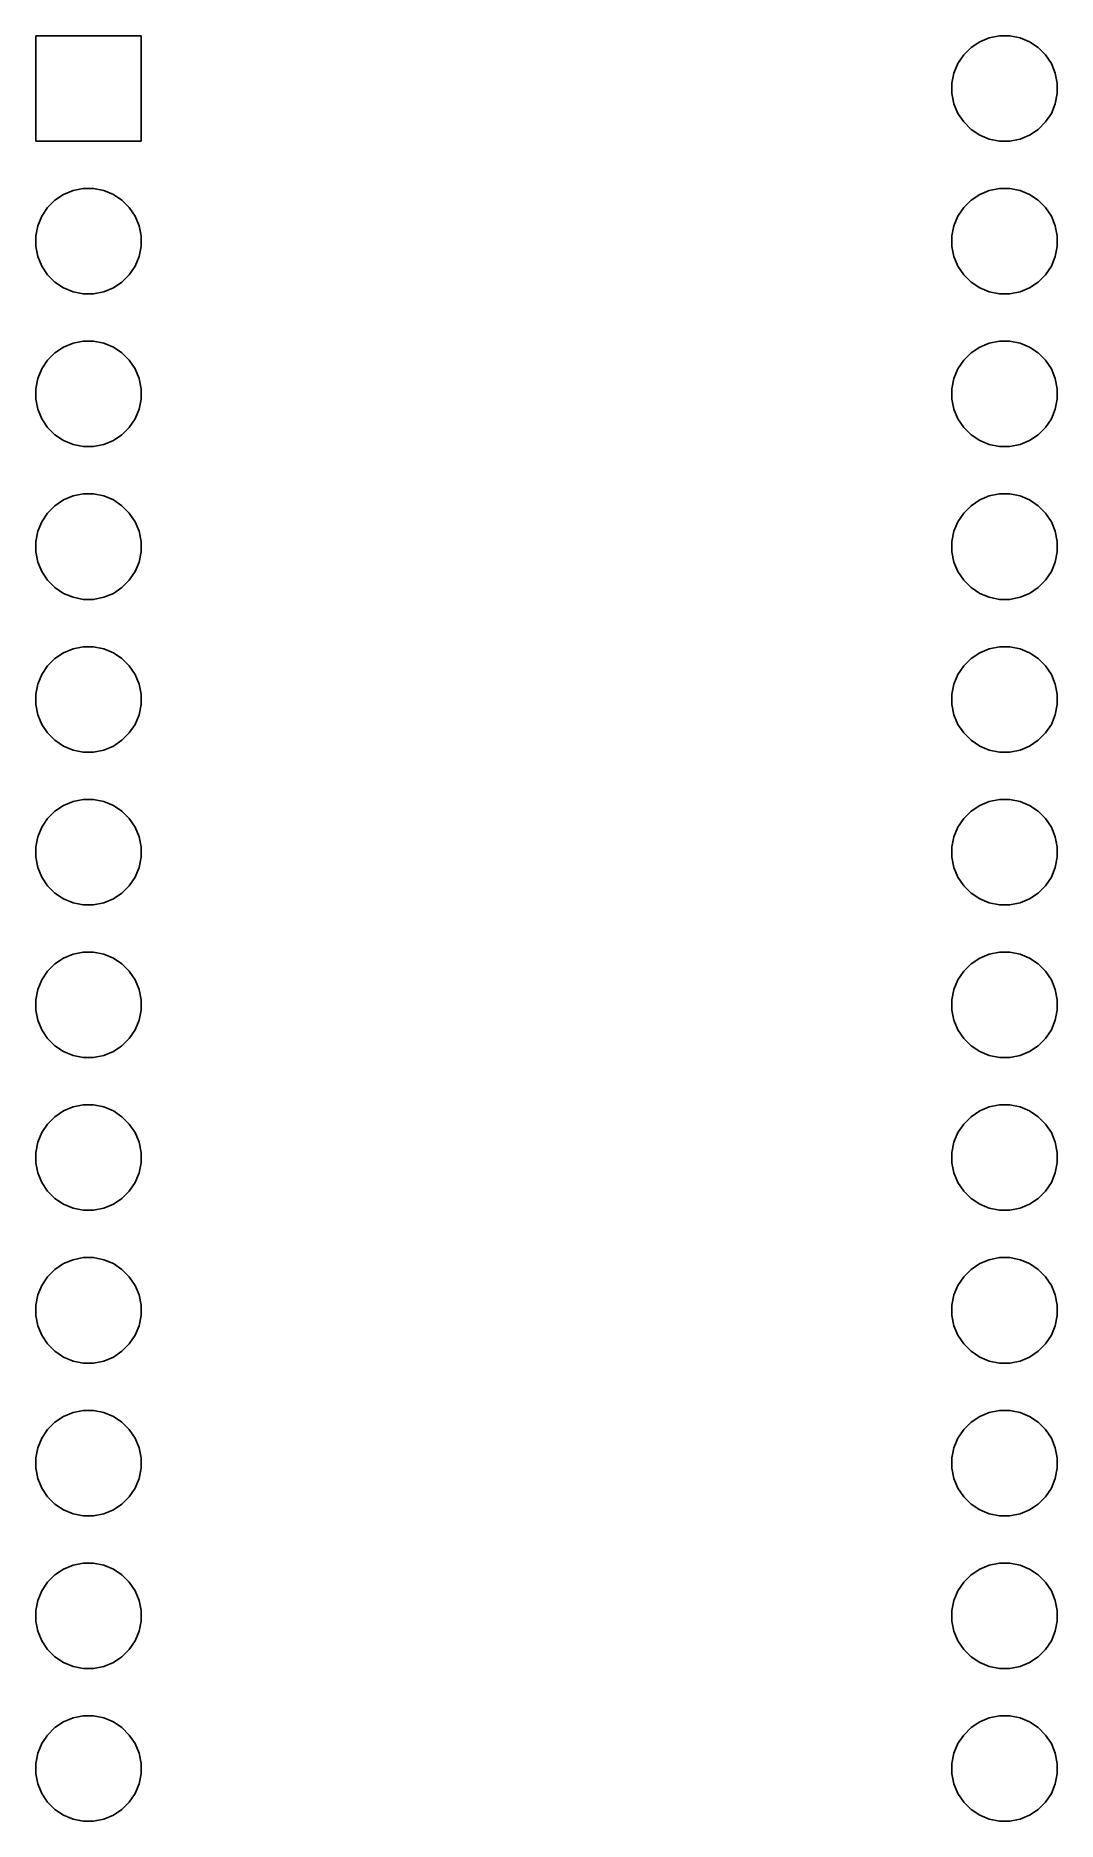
# Model space of a CAD drawing. Extents: x 52.7 to 108.5, y -100.4 to -55.6.
# Drawn here: x 91.5 to 108.5, y -85.25 to -55.55 of the extents above.
import ezdxf

# ---------------------------------------------------------------- set-up
doc = ezdxf.new("R2010")
doc.units = 0
doc.layers.add('BLACK', color=7, linetype='CONTINUOUS')

msp = doc.modelspace()

# ---------------------------------------------------------------- linework, layer by layer
at = {"layer": 'BLACK', "linetype": 'CONTINUOUS'}
for p, q in [((91.5037, -57.3063), (91.5037, -55.5537)), ((91.5037, -55.5537), (93.2563, -55.5537)), ((93.2563, -55.5537), (93.2563, -57.3063)), ((106.939, -55.8714), (107.061, -55.7493)), ((107.061, -55.7493), (107.205, -55.6534)), ((107.205, -55.6534), (107.364, -55.5874)), ((107.364, -55.5874), (107.534, -55.5537)), ((107.534, -55.5537), (107.706, -55.5537)), ((107.706, -55.5537), (107.876, -55.5874)), ((107.876, -55.5874), (108.035, -55.6534)), ((108.035, -55.6534), (108.179, -55.7493)), ((108.179, -55.7493), (108.301, -55.8714)), ((106.777, -56.1744), (106.843, -56.0149)), ((106.843, -56.0149), (106.939, -55.8714)), ((108.301, -55.8714), (108.397, -56.0149)), ((108.397, -56.0149), (108.463, -56.1744)), ((106.744, -56.3437), (106.777, -56.1744)), ((106.744, -56.5163), (106.744, -56.3437)), ((108.463, -56.1744), (108.496, -56.3437)), ((108.496, -56.3437), (108.496, -56.5163)), ((106.777, -56.6856), (106.744, -56.5163)), ((106.843, -56.8451), (106.777, -56.6856)), ((108.463, -56.6856), (108.397, -56.8451)), ((108.496, -56.5163), (108.463, -56.6856)), ((106.939, -56.9886), (106.843, -56.8451)), ((107.061, -57.1107), (106.939, -56.9886)), ((108.301, -56.9886), (108.179, -57.1107)), ((108.397, -56.8451), (108.301, -56.9886)), ((93.2563, -57.3063), (91.5037, -57.3063)), ((107.205, -57.2066), (107.061, -57.1107)), ((107.364, -57.2726), (107.205, -57.2066)), ((107.534, -57.3063), (107.364, -57.2726)), ((107.706, -57.3063), (107.534, -57.3063)), ((107.876, -57.2726), (107.706, -57.3063)), ((108.035, -57.2066), (107.876, -57.2726)), ((108.179, -57.1107), (108.035, -57.2066)), ((91.8214, -58.2893), (91.9649, -58.1934)), ((91.9649, -58.1934), (92.1244, -58.1274)), ((92.1244, -58.1274), (92.2937, -58.0937)), ((92.2937, -58.0937), (92.4663, -58.0937)), ((92.4663, -58.0937), (92.6356, -58.1274)), ((92.6356, -58.1274), (92.7951, -58.1934)), ((92.7951, -58.1934), (92.9386, -58.2893)), ((107.061, -58.2893), (107.205, -58.1934)), ((107.205, -58.1934), (107.364, -58.1274)), ((107.364, -58.1274), (107.534, -58.0937)), ((107.534, -58.0937), (107.706, -58.0937)), ((107.706, -58.0937), (107.876, -58.1274)), ((107.876, -58.1274), (108.035, -58.1934)), ((108.035, -58.1934), (108.179, -58.2893)), ((91.6034, -58.5549), (91.6993, -58.4114)), ((91.6993, -58.4114), (91.8214, -58.2893)), ((92.9386, -58.2893), (93.0607, -58.4114)), ((93.0607, -58.4114), (93.1566, -58.5549)), ((106.843, -58.5549), (106.939, -58.4114)), ((106.939, -58.4114), (107.061, -58.2893)), ((108.179, -58.2893), (108.301, -58.4114)), ((108.301, -58.4114), (108.397, -58.5549)), ((91.5037, -58.8837), (91.5374, -58.7144)), ((91.5374, -58.7144), (91.6034, -58.5549)), ((93.1566, -58.5549), (93.2226, -58.7144)), ((93.2226, -58.7144), (93.2563, -58.8837)), ((106.744, -58.8837), (106.777, -58.7144)), ((106.777, -58.7144), (106.843, -58.5549)), ((108.397, -58.5549), (108.463, -58.7144)), ((108.463, -58.7144), (108.496, -58.8837)), ((91.5037, -59.0563), (91.5037, -58.8837)), ((91.5374, -59.2256), (91.5037, -59.0563)), ((93.2563, -59.0563), (93.2226, -59.2256)), ((93.2563, -58.8837), (93.2563, -59.0563)), ((106.744, -59.0563), (106.744, -58.8837)), ((106.777, -59.2256), (106.744, -59.0563)), ((108.496, -59.0563), (108.463, -59.2256)), ((108.496, -58.8837), (108.496, -59.0563)), ((91.6034, -59.3851), (91.5374, -59.2256)), ((91.6993, -59.5286), (91.6034, -59.3851)), ((93.1566, -59.3851), (93.0607, -59.5286)), ((93.2226, -59.2256), (93.1566, -59.3851)), ((106.843, -59.3851), (106.777, -59.2256)), ((106.939, -59.5286), (106.843, -59.3851)), ((108.397, -59.3851), (108.301, -59.5286)), ((108.463, -59.2256), (108.397, -59.3851)), ((91.8214, -59.6507), (91.6993, -59.5286)), ((91.9649, -59.7466), (91.8214, -59.6507)), ((92.9386, -59.6507), (92.7951, -59.7466)), ((93.0607, -59.5286), (92.9386, -59.6507)), ((107.061, -59.6507), (106.939, -59.5286)), ((107.205, -59.7466), (107.061, -59.6507)), ((108.179, -59.6507), (108.035, -59.7466)), ((108.301, -59.5286), (108.179, -59.6507)), ((92.1244, -59.8126), (91.9649, -59.7466)), ((92.2937, -59.8463), (92.1244, -59.8126)), ((92.4663, -59.8463), (92.2937, -59.8463)), ((92.6356, -59.8126), (92.4663, -59.8463)), ((92.7951, -59.7466), (92.6356, -59.8126)), ((107.364, -59.8126), (107.205, -59.7466)), ((107.534, -59.8463), (107.364, -59.8126)), ((107.706, -59.8463), (107.534, -59.8463)), ((107.876, -59.8126), (107.706, -59.8463)), ((108.035, -59.7466), (107.876, -59.8126)), ((91.6993, -60.9514), (91.8214, -60.8293)), ((91.8214, -60.8293), (91.9649, -60.7334)), ((91.9649, -60.7334), (92.1244, -60.6674)), ((92.1244, -60.6674), (92.2937, -60.6337)), ((92.2937, -60.6337), (92.4663, -60.6337)), ((92.4663, -60.6337), (92.6356, -60.6674)), ((92.6356, -60.6674), (92.7951, -60.7334)), ((92.7951, -60.7334), (92.9386, -60.8293)), ((92.9386, -60.8293), (93.0607, -60.9514)), ((106.939, -60.9514), (107.061, -60.8293)), ((107.061, -60.8293), (107.205, -60.7334)), ((107.205, -60.7334), (107.364, -60.6674)), ((107.364, -60.6674), (107.534, -60.6337)), ((107.534, -60.6337), (107.706, -60.6337)), ((107.706, -60.6337), (107.876, -60.6674)), ((107.876, -60.6674), (108.035, -60.7334)), ((108.035, -60.7334), (108.179, -60.8293)), ((108.179, -60.8293), (108.301, -60.9514)), ((91.5374, -61.2544), (91.6034, -61.0949)), ((91.6034, -61.0949), (91.6993, -60.9514)), ((93.0607, -60.9514), (93.1566, -61.0949)), ((93.1566, -61.0949), (93.2226, -61.2544)), ((106.777, -61.2544), (106.843, -61.0949)), ((106.843, -61.0949), (106.939, -60.9514)), ((108.301, -60.9514), (108.397, -61.0949)), ((108.397, -61.0949), (108.463, -61.2544)), ((91.5037, -61.4237), (91.5374, -61.2544)), ((91.5037, -61.5963), (91.5037, -61.4237)), ((93.2226, -61.2544), (93.2563, -61.4237)), ((93.2563, -61.4237), (93.2563, -61.5963)), ((106.744, -61.4237), (106.777, -61.2544)), ((106.744, -61.5963), (106.744, -61.4237)), ((108.463, -61.2544), (108.496, -61.4237)), ((108.496, -61.4237), (108.496, -61.5963)), ((91.5374, -61.7656), (91.5037, -61.5963)), ((93.2563, -61.5963), (93.2226, -61.7656)), ((106.777, -61.7656), (106.744, -61.5963)), ((108.496, -61.5963), (108.463, -61.7656)), ((91.6034, -61.9251), (91.5374, -61.7656)), ((91.6993, -62.0686), (91.6034, -61.9251)), ((93.1566, -61.9251), (93.0607, -62.0686)), ((93.2226, -61.7656), (93.1566, -61.9251)), ((106.843, -61.9251), (106.777, -61.7656)), ((106.939, -62.0686), (106.843, -61.9251)), ((108.397, -61.9251), (108.301, -62.0686)), ((108.463, -61.7656), (108.397, -61.9251)), ((91.8214, -62.1907), (91.6993, -62.0686)), ((91.9649, -62.2866), (91.8214, -62.1907)), ((92.1244, -62.3526), (91.9649, -62.2866)), ((92.2937, -62.3863), (92.1244, -62.3526)), ((92.6356, -62.3526), (92.4663, -62.3863)), ((92.7951, -62.2866), (92.6356, -62.3526)), ((92.9386, -62.1907), (92.7951, -62.2866)), ((93.0607, -62.0686), (92.9386, -62.1907)), ((107.061, -62.1907), (106.939, -62.0686)), ((107.205, -62.2866), (107.061, -62.1907)), ((107.364, -62.3526), (107.205, -62.2866)), ((107.534, -62.3863), (107.364, -62.3526)), ((107.876, -62.3526), (107.706, -62.3863)), ((108.035, -62.2866), (107.876, -62.3526)), ((108.179, -62.1907), (108.035, -62.2866)), ((108.301, -62.0686), (108.179, -62.1907)), ((92.4663, -62.3863), (92.2937, -62.3863)), ((107.706, -62.3863), (107.534, -62.3863)), ((91.9649, -63.2734), (92.1244, -63.2074)), ((92.1244, -63.2074), (92.2937, -63.1737)), ((92.2937, -63.1737), (92.4663, -63.1737)), ((92.4663, -63.1737), (92.6356, -63.2074)), ((92.6356, -63.2074), (92.7951, -63.2734)), ((107.205, -63.2734), (107.364, -63.2074)), ((107.364, -63.2074), (107.534, -63.1737)), ((107.534, -63.1737), (107.706, -63.1737)), ((107.706, -63.1737), (107.876, -63.2074)), ((107.876, -63.2074), (108.035, -63.2734)), ((91.6034, -63.6349), (91.6993, -63.4914)), ((91.6993, -63.4914), (91.8214, -63.3693)), ((91.8214, -63.3693), (91.9649, -63.2734)), ((92.7951, -63.2734), (92.9386, -63.3693)), ((92.9386, -63.3693), (93.0607, -63.4914)), ((93.0607, -63.4914), (93.1566, -63.6349)), ((106.843, -63.6349), (106.939, -63.4914)), ((106.939, -63.4914), (107.061, -63.3693)), ((107.061, -63.3693), (107.205, -63.2734)), ((108.035, -63.2734), (108.179, -63.3693)), ((108.179, -63.3693), (108.301, -63.4914)), ((108.301, -63.4914), (108.397, -63.6349)), ((91.5037, -63.9637), (91.5374, -63.7944)), ((91.5374, -63.7944), (91.6034, -63.6349)), ((93.1566, -63.6349), (93.2226, -63.7944)), ((93.2226, -63.7944), (93.2563, -63.9637)), ((106.744, -63.9637), (106.777, -63.7944)), ((106.777, -63.7944), (106.843, -63.6349)), ((108.397, -63.6349), (108.463, -63.7944)), ((108.463, -63.7944), (108.496, -63.9637)), ((91.5037, -64.1363), (91.5037, -63.9637)), ((93.2563, -63.9637), (93.2563, -64.1363)), ((106.744, -64.1363), (106.744, -63.9637)), ((108.496, -63.9637), (108.496, -64.1363)), ((91.5374, -64.3056), (91.5037, -64.1363)), ((91.6034, -64.4651), (91.5374, -64.3056)), ((93.2226, -64.3056), (93.1566, -64.4651)), ((93.2563, -64.1363), (93.2226, -64.3056)), ((106.777, -64.3056), (106.744, -64.1363)), ((106.843, -64.4651), (106.777, -64.3056)), ((108.463, -64.3056), (108.397, -64.4651)), ((108.496, -64.1363), (108.463, -64.3056)), ((91.6993, -64.6086), (91.6034, -64.4651)), ((91.8214, -64.7307), (91.6993, -64.6086)), ((93.0607, -64.6086), (92.9386, -64.7307)), ((93.1566, -64.4651), (93.0607, -64.6086)), ((106.939, -64.6086), (106.843, -64.4651)), ((107.061, -64.7307), (106.939, -64.6086)), ((108.301, -64.6086), (108.179, -64.7307)), ((108.397, -64.4651), (108.301, -64.6086)), ((91.9649, -64.8266), (91.8214, -64.7307)), ((92.1244, -64.8926), (91.9649, -64.8266)), ((92.2937, -64.9263), (92.1244, -64.8926)), ((92.4663, -64.9263), (92.2937, -64.9263)), ((92.6356, -64.8926), (92.4663, -64.9263)), ((92.7951, -64.8266), (92.6356, -64.8926)), ((92.9386, -64.7307), (92.7951, -64.8266)), ((107.205, -64.8266), (107.061, -64.7307)), ((107.364, -64.8926), (107.205, -64.8266)), ((107.534, -64.9263), (107.364, -64.8926)), ((107.706, -64.9263), (107.534, -64.9263)), ((107.876, -64.8926), (107.706, -64.9263)), ((108.035, -64.8266), (107.876, -64.8926)), ((108.179, -64.7307), (108.035, -64.8266)), ((91.6993, -66.0314), (91.8214, -65.9093)), ((91.8214, -65.9093), (91.9649, -65.8134)), ((91.9649, -65.8134), (92.1244, -65.7474)), ((92.1244, -65.7474), (92.2937, -65.7137)), ((92.2937, -65.7137), (92.4663, -65.7137)), ((92.4663, -65.7137), (92.6356, -65.7474)), ((92.6356, -65.7474), (92.7951, -65.8134)), ((92.7951, -65.8134), (92.9386, -65.9093)), ((92.9386, -65.9093), (93.0607, -66.0314)), ((106.939, -66.0314), (107.061, -65.9093)), ((107.061, -65.9093), (107.205, -65.8134)), ((107.205, -65.8134), (107.364, -65.7474)), ((107.364, -65.7474), (107.534, -65.7137)), ((107.534, -65.7137), (107.706, -65.7137)), ((107.706, -65.7137), (107.876, -65.7474)), ((107.876, -65.7474), (108.035, -65.8134)), ((108.035, -65.8134), (108.179, -65.9093)), ((108.179, -65.9093), (108.301, -66.0314)), ((91.5374, -66.3344), (91.6034, -66.1749)), ((91.6034, -66.1749), (91.6993, -66.0314)), ((93.0607, -66.0314), (93.1566, -66.1749)), ((93.1566, -66.1749), (93.2226, -66.3344)), ((106.777, -66.3344), (106.843, -66.1749)), ((106.843, -66.1749), (106.939, -66.0314)), ((108.301, -66.0314), (108.397, -66.1749)), ((108.397, -66.1749), (108.463, -66.3344)), ((91.5037, -66.5037), (91.5374, -66.3344)), ((91.5037, -66.6763), (91.5037, -66.5037)), ((93.2226, -66.3344), (93.2563, -66.5037)), ((93.2563, -66.5037), (93.2563, -66.6763)), ((106.744, -66.5037), (106.777, -66.3344)), ((106.744, -66.6763), (106.744, -66.5037)), ((108.463, -66.3344), (108.496, -66.5037)), ((108.496, -66.5037), (108.496, -66.6763)), ((91.5374, -66.8456), (91.5037, -66.6763)), ((93.2563, -66.6763), (93.2226, -66.8456)), ((106.777, -66.8456), (106.744, -66.6763)), ((108.496, -66.6763), (108.463, -66.8456)), ((91.6034, -67.0051), (91.5374, -66.8456)), ((91.6993, -67.1486), (91.6034, -67.0051)), ((93.1566, -67.0051), (93.0607, -67.1486)), ((93.2226, -66.8456), (93.1566, -67.0051)), ((106.843, -67.0051), (106.777, -66.8456)), ((106.939, -67.1486), (106.843, -67.0051)), ((108.397, -67.0051), (108.301, -67.1486)), ((108.463, -66.8456), (108.397, -67.0051)), ((91.8214, -67.2707), (91.6993, -67.1486)), ((91.9649, -67.3666), (91.8214, -67.2707)), ((92.1244, -67.4326), (91.9649, -67.3666)), ((92.7951, -67.3666), (92.6356, -67.4326)), ((92.9386, -67.2707), (92.7951, -67.3666)), ((93.0607, -67.1486), (92.9386, -67.2707)), ((107.061, -67.2707), (106.939, -67.1486)), ((107.205, -67.3666), (107.061, -67.2707)), ((107.364, -67.4326), (107.205, -67.3666)), ((108.035, -67.3666), (107.876, -67.4326)), ((108.179, -67.2707), (108.035, -67.3666)), ((108.301, -67.1486), (108.179, -67.2707)), ((92.2937, -67.4663), (92.1244, -67.4326)), ((92.4663, -67.4663), (92.2937, -67.4663)), ((92.6356, -67.4326), (92.4663, -67.4663)), ((107.534, -67.4663), (107.364, -67.4326)), ((107.706, -67.4663), (107.534, -67.4663)), ((107.876, -67.4326), (107.706, -67.4663)), ((91.9649, -68.3534), (92.1244, -68.2874)), ((92.1244, -68.2874), (92.2937, -68.2537)), ((92.2937, -68.2537), (92.4663, -68.2537)), ((92.4663, -68.2537), (92.6356, -68.2874)), ((92.6356, -68.2874), (92.7951, -68.3534)), ((107.205, -68.3534), (107.364, -68.2874)), ((107.364, -68.2874), (107.534, -68.2537)), ((107.534, -68.2537), (107.706, -68.2537)), ((107.706, -68.2537), (107.876, -68.2874)), ((107.876, -68.2874), (108.035, -68.3534)), ((91.6034, -68.7149), (91.6993, -68.5714)), ((91.6993, -68.5714), (91.8214, -68.4493)), ((91.8214, -68.4493), (91.9649, -68.3534)), ((92.7951, -68.3534), (92.9386, -68.4493)), ((92.9386, -68.4493), (93.0607, -68.5714)), ((93.0607, -68.5714), (93.1566, -68.7149)), ((106.843, -68.7149), (106.939, -68.5714)), ((106.939, -68.5714), (107.061, -68.4493)), ((107.061, -68.4493), (107.205, -68.3534)), ((108.035, -68.3534), (108.179, -68.4493)), ((108.179, -68.4493), (108.301, -68.5714)), ((108.301, -68.5714), (108.397, -68.7149)), ((91.5037, -69.0437), (91.5374, -68.8744)), ((91.5374, -68.8744), (91.6034, -68.7149)), ((93.1566, -68.7149), (93.2226, -68.8744)), ((93.2226, -68.8744), (93.2563, -69.0437)), ((106.744, -69.0437), (106.777, -68.8744)), ((106.777, -68.8744), (106.843, -68.7149)), ((108.397, -68.7149), (108.463, -68.8744)), ((108.463, -68.8744), (108.496, -69.0437)), ((91.5037, -69.2163), (91.5037, -69.0437)), ((93.2563, -69.0437), (93.2563, -69.2163)), ((106.744, -69.2163), (106.744, -69.0437)), ((108.496, -69.0437), (108.496, -69.2163)), ((91.5374, -69.3856), (91.5037, -69.2163)), ((91.6034, -69.5451), (91.5374, -69.3856)), ((93.2226, -69.3856), (93.1566, -69.5451)), ((93.2563, -69.2163), (93.2226, -69.3856)), ((106.777, -69.3856), (106.744, -69.2163)), ((106.843, -69.5451), (106.777, -69.3856)), ((108.463, -69.3856), (108.397, -69.5451)), ((108.496, -69.2163), (108.463, -69.3856)), ((91.6993, -69.6886), (91.6034, -69.5451)), ((91.8214, -69.8107), (91.6993, -69.6886)), ((93.0607, -69.6886), (92.9386, -69.8107)), ((93.1566, -69.5451), (93.0607, -69.6886)), ((106.939, -69.6886), (106.843, -69.5451)), ((107.061, -69.8107), (106.939, -69.6886)), ((108.301, -69.6886), (108.179, -69.8107)), ((108.397, -69.5451), (108.301, -69.6886)), ((91.9649, -69.9066), (91.8214, -69.8107)), ((92.1244, -69.9726), (91.9649, -69.9066)), ((92.2937, -70.0063), (92.1244, -69.9726)), ((92.4663, -70.0063), (92.2937, -70.0063)), ((92.6356, -69.9726), (92.4663, -70.0063)), ((92.7951, -69.9066), (92.6356, -69.9726)), ((92.9386, -69.8107), (92.7951, -69.9066)), ((107.205, -69.9066), (107.061, -69.8107)), ((107.364, -69.9726), (107.205, -69.9066)), ((107.534, -70.0063), (107.364, -69.9726)), ((107.706, -70.0063), (107.534, -70.0063)), ((107.876, -69.9726), (107.706, -70.0063)), ((108.035, -69.9066), (107.876, -69.9726)), ((108.179, -69.8107), (108.035, -69.9066)), ((91.8214, -70.9893), (91.9649, -70.8934)), ((91.9649, -70.8934), (92.1244, -70.8274)), ((92.1244, -70.8274), (92.2937, -70.7937)), ((92.2937, -70.7937), (92.4663, -70.7937)), ((92.4663, -70.7937), (92.6356, -70.8274)), ((92.6356, -70.8274), (92.7951, -70.8934)), ((92.7951, -70.8934), (92.9386, -70.9893)), ((107.061, -70.9893), (107.205, -70.8934)), ((107.205, -70.8934), (107.364, -70.8274)), ((107.364, -70.8274), (107.534, -70.7937)), ((107.534, -70.7937), (107.706, -70.7937)), ((107.706, -70.7937), (107.876, -70.8274)), ((107.876, -70.8274), (108.035, -70.8934)), ((108.035, -70.8934), (108.179, -70.9893)), ((91.5374, -71.4144), (91.6034, -71.2549)), ((91.6034, -71.2549), (91.6993, -71.1114)), ((91.6993, -71.1114), (91.8214, -70.9893)), ((92.9386, -70.9893), (93.0607, -71.1114)), ((93.0607, -71.1114), (93.1566, -71.2549)), ((93.1566, -71.2549), (93.2226, -71.4144)), ((106.777, -71.4144), (106.843, -71.2549)), ((106.843, -71.2549), (106.939, -71.1114)), ((106.939, -71.1114), (107.061, -70.9893)), ((108.179, -70.9893), (108.301, -71.1114)), ((108.301, -71.1114), (108.397, -71.2549)), ((108.397, -71.2549), (108.463, -71.4144)), ((91.5037, -71.5837), (91.5374, -71.4144)), ((93.2226, -71.4144), (93.2563, -71.5837)), ((106.744, -71.5837), (106.777, -71.4144)), ((108.463, -71.4144), (108.496, -71.5837)), ((91.5037, -71.7563), (91.5037, -71.5837)), ((91.5374, -71.9256), (91.5037, -71.7563)), ((93.2563, -71.7563), (93.2226, -71.9256)), ((93.2563, -71.5837), (93.2563, -71.7563)), ((106.744, -71.7563), (106.744, -71.5837)), ((106.777, -71.9256), (106.744, -71.7563)), ((108.496, -71.7563), (108.463, -71.9256)), ((108.496, -71.5837), (108.496, -71.7563)), ((91.6034, -72.0851), (91.5374, -71.9256)), ((91.6993, -72.2286), (91.6034, -72.0851)), ((93.1566, -72.0851), (93.0607, -72.2286)), ((93.2226, -71.9256), (93.1566, -72.0851)), ((106.843, -72.0851), (106.777, -71.9256)), ((106.939, -72.2286), (106.843, -72.0851)), ((108.397, -72.0851), (108.301, -72.2286)), ((108.463, -71.9256), (108.397, -72.0851)), ((91.8214, -72.3507), (91.6993, -72.2286)), ((91.9649, -72.4466), (91.8214, -72.3507)), ((92.1244, -72.5126), (91.9649, -72.4466)), ((92.7951, -72.4466), (92.6356, -72.5126)), ((92.9386, -72.3507), (92.7951, -72.4466)), ((93.0607, -72.2286), (92.9386, -72.3507)), ((107.061, -72.3507), (106.939, -72.2286)), ((107.205, -72.4466), (107.061, -72.3507)), ((107.364, -72.5126), (107.205, -72.4466)), ((108.035, -72.4466), (107.876, -72.5126)), ((108.179, -72.3507), (108.035, -72.4466)), ((108.301, -72.2286), (108.179, -72.3507)), ((92.2937, -72.5463), (92.1244, -72.5126)), ((92.4663, -72.5463), (92.2937, -72.5463)), ((92.6356, -72.5126), (92.4663, -72.5463)), ((107.534, -72.5463), (107.364, -72.5126)), ((107.706, -72.5463), (107.534, -72.5463)), ((107.876, -72.5126), (107.706, -72.5463)), ((92.1244, -73.3674), (92.2937, -73.3337)), ((92.2937, -73.3337), (92.4663, -73.3337)), ((92.4663, -73.3337), (92.6356, -73.3674)), ((107.364, -73.3674), (107.534, -73.3337)), ((107.534, -73.3337), (107.706, -73.3337)), ((107.706, -73.3337), (107.876, -73.3674)), ((91.6993, -73.6514), (91.8214, -73.5293)), ((91.8214, -73.5293), (91.9649, -73.4334)), ((91.9649, -73.4334), (92.1244, -73.3674)), ((92.6356, -73.3674), (92.7951, -73.4334)), ((92.7951, -73.4334), (92.9386, -73.5293)), ((92.9386, -73.5293), (93.0607, -73.6514)), ((106.939, -73.6514), (107.061, -73.5293)), ((107.061, -73.5293), (107.205, -73.4334)), ((107.205, -73.4334), (107.364, -73.3674)), ((107.876, -73.3674), (108.035, -73.4334)), ((108.035, -73.4334), (108.179, -73.5293)), ((108.179, -73.5293), (108.301, -73.6514)), ((91.5374, -73.9544), (91.6034, -73.7949)), ((91.6034, -73.7949), (91.6993, -73.6514)), ((93.0607, -73.6514), (93.1566, -73.7949)), ((93.1566, -73.7949), (93.2226, -73.9544)), ((106.777, -73.9544), (106.843, -73.7949)), ((106.843, -73.7949), (106.939, -73.6514)), ((108.301, -73.6514), (108.397, -73.7949)), ((108.397, -73.7949), (108.463, -73.9544)), ((91.5037, -74.1237), (91.5374, -73.9544)), ((91.5037, -74.2963), (91.5037, -74.1237)), ((93.2226, -73.9544), (93.2563, -74.1237)), ((93.2563, -74.1237), (93.2563, -74.2963)), ((106.744, -74.1237), (106.777, -73.9544)), ((106.744, -74.2963), (106.744, -74.1237)), ((108.463, -73.9544), (108.496, -74.1237)), ((108.496, -74.1237), (108.496, -74.2963)), ((91.5374, -74.4656), (91.5037, -74.2963)), ((91.6034, -74.6251), (91.5374, -74.4656)), ((93.2226, -74.4656), (93.1566, -74.6251)), ((93.2563, -74.2963), (93.2226, -74.4656)), ((106.777, -74.4656), (106.744, -74.2963)), ((106.843, -74.6251), (106.777, -74.4656)), ((108.463, -74.4656), (108.397, -74.6251)), ((108.496, -74.2963), (108.463, -74.4656)), ((91.6993, -74.7686), (91.6034, -74.6251)), ((91.8214, -74.8907), (91.6993, -74.7686)), ((93.0607, -74.7686), (92.9386, -74.8907)), ((93.1566, -74.6251), (93.0607, -74.7686)), ((106.939, -74.7686), (106.843, -74.6251)), ((107.061, -74.8907), (106.939, -74.7686)), ((108.301, -74.7686), (108.179, -74.8907)), ((108.397, -74.6251), (108.301, -74.7686)), ((91.9649, -74.9866), (91.8214, -74.8907)), ((92.1244, -75.0526), (91.9649, -74.9866)), ((92.2937, -75.0863), (92.1244, -75.0526)), ((92.4663, -75.0863), (92.2937, -75.0863)), ((92.6356, -75.0526), (92.4663, -75.0863)), ((92.7951, -74.9866), (92.6356, -75.0526)), ((92.9386, -74.8907), (92.7951, -74.9866)), ((107.205, -74.9866), (107.061, -74.8907)), ((107.364, -75.0526), (107.205, -74.9866)), ((107.534, -75.0863), (107.364, -75.0526)), ((107.706, -75.0863), (107.534, -75.0863)), ((107.876, -75.0526), (107.706, -75.0863)), ((108.035, -74.9866), (107.876, -75.0526)), ((108.179, -74.8907), (108.035, -74.9866)), ((91.8214, -76.0693), (91.9649, -75.9734)), ((91.9649, -75.9734), (92.1244, -75.9074)), ((92.1244, -75.9074), (92.2937, -75.8737)), ((92.2937, -75.8737), (92.4663, -75.8737)), ((92.4663, -75.8737), (92.6356, -75.9074)), ((92.6356, -75.9074), (92.7951, -75.9734)), ((92.7951, -75.9734), (92.9386, -76.0693)), ((107.061, -76.0693), (107.205, -75.9734)), ((107.205, -75.9734), (107.364, -75.9074)), ((107.364, -75.9074), (107.534, -75.8737)), ((107.534, -75.8737), (107.706, -75.8737)), ((107.706, -75.8737), (107.876, -75.9074)), ((107.876, -75.9074), (108.035, -75.9734)), ((108.035, -75.9734), (108.179, -76.0693)), ((91.6034, -76.3349), (91.6993, -76.1914)), ((91.6993, -76.1914), (91.8214, -76.0693)), ((92.9386, -76.0693), (93.0607, -76.1914)), ((93.0607, -76.1914), (93.1566, -76.3349)), ((106.843, -76.3349), (106.939, -76.1914)), ((106.939, -76.1914), (107.061, -76.0693)), ((108.179, -76.0693), (108.301, -76.1914)), ((108.301, -76.1914), (108.397, -76.3349)), ((91.5037, -76.6637), (91.5374, -76.4944)), ((91.5374, -76.4944), (91.6034, -76.3349)), ((93.1566, -76.3349), (93.2226, -76.4944)), ((93.2226, -76.4944), (93.2563, -76.6637)), ((106.744, -76.6637), (106.777, -76.4944)), ((106.777, -76.4944), (106.843, -76.3349)), ((108.397, -76.3349), (108.463, -76.4944)), ((108.463, -76.4944), (108.496, -76.6637)), ((91.5037, -76.8363), (91.5037, -76.6637)), ((91.5374, -77.0056), (91.5037, -76.8363)), ((93.2563, -76.8363), (93.2226, -77.0056)), ((93.2563, -76.6637), (93.2563, -76.8363)), ((106.744, -76.8363), (106.744, -76.6637)), ((106.777, -77.0056), (106.744, -76.8363)), ((108.496, -76.8363), (108.463, -77.0056)), ((108.496, -76.6637), (108.496, -76.8363)), ((91.6034, -77.1651), (91.5374, -77.0056)), ((91.6993, -77.3086), (91.6034, -77.1651)), ((93.1566, -77.1651), (93.0607, -77.3086)), ((93.2226, -77.0056), (93.1566, -77.1651)), ((106.843, -77.1651), (106.777, -77.0056)), ((106.939, -77.3086), (106.843, -77.1651)), ((108.397, -77.1651), (108.301, -77.3086)), ((108.463, -77.0056), (108.397, -77.1651)), ((91.8214, -77.4307), (91.6993, -77.3086)), ((91.9649, -77.5266), (91.8214, -77.4307)), ((92.9386, -77.4307), (92.7951, -77.5266)), ((93.0607, -77.3086), (92.9386, -77.4307)), ((107.061, -77.4307), (106.939, -77.3086)), ((107.205, -77.5266), (107.061, -77.4307)), ((108.179, -77.4307), (108.035, -77.5266)), ((108.301, -77.3086), (108.179, -77.4307)), ((92.1244, -77.5926), (91.9649, -77.5266)), ((92.2937, -77.6263), (92.1244, -77.5926)), ((92.4663, -77.6263), (92.2937, -77.6263)), ((92.6356, -77.5926), (92.4663, -77.6263)), ((92.7951, -77.5266), (92.6356, -77.5926)), ((107.364, -77.5926), (107.205, -77.5266)), ((107.534, -77.6263), (107.364, -77.5926)), ((107.706, -77.6263), (107.534, -77.6263)), ((107.876, -77.5926), (107.706, -77.6263)), ((108.035, -77.5266), (107.876, -77.5926)), ((91.6993, -78.7314), (91.8214, -78.6093)), ((91.8214, -78.6093), (91.9649, -78.5134)), ((91.9649, -78.5134), (92.1244, -78.4474)), ((92.1244, -78.4474), (92.2937, -78.4137)), ((92.2937, -78.4137), (92.4663, -78.4137)), ((92.4663, -78.4137), (92.6356, -78.4474)), ((92.6356, -78.4474), (92.7951, -78.5134)), ((92.7951, -78.5134), (92.9386, -78.6093)), ((92.9386, -78.6093), (93.0607, -78.7314)), ((106.939, -78.7314), (107.061, -78.6093)), ((107.061, -78.6093), (107.205, -78.5134)), ((107.205, -78.5134), (107.364, -78.4474)), ((107.364, -78.4474), (107.534, -78.4137)), ((107.534, -78.4137), (107.706, -78.4137)), ((107.706, -78.4137), (107.876, -78.4474)), ((107.876, -78.4474), (108.035, -78.5134)), ((108.035, -78.5134), (108.179, -78.6093)), ((108.179, -78.6093), (108.301, -78.7314)), ((91.5374, -79.0344), (91.6034, -78.8749)), ((91.6034, -78.8749), (91.6993, -78.7314)), ((93.0607, -78.7314), (93.1566, -78.8749)), ((93.1566, -78.8749), (93.2226, -79.0344)), ((106.777, -79.0344), (106.843, -78.8749)), ((106.843, -78.8749), (106.939, -78.7314)), ((108.301, -78.7314), (108.397, -78.8749)), ((108.397, -78.8749), (108.463, -79.0344)), ((91.5037, -79.2037), (91.5374, -79.0344)), ((91.5037, -79.3763), (91.5037, -79.2037)), ((93.2226, -79.0344), (93.2563, -79.2037)), ((93.2563, -79.2037), (93.2563, -79.3763)), ((106.744, -79.2037), (106.777, -79.0344)), ((106.744, -79.3763), (106.744, -79.2037)), ((108.463, -79.0344), (108.496, -79.2037)), ((108.496, -79.2037), (108.496, -79.3763)), ((91.5374, -79.5456), (91.5037, -79.3763)), ((91.6034, -79.7051), (91.5374, -79.5456)), ((93.2226, -79.5456), (93.1566, -79.7051)), ((93.2563, -79.3763), (93.2226, -79.5456)), ((106.777, -79.5456), (106.744, -79.3763)), ((106.843, -79.7051), (106.777, -79.5456)), ((108.463, -79.5456), (108.397, -79.7051)), ((108.496, -79.3763), (108.463, -79.5456)), ((91.6993, -79.8486), (91.6034, -79.7051)), ((91.8214, -79.9707), (91.6993, -79.8486)), ((93.0607, -79.8486), (92.9386, -79.9707)), ((93.1566, -79.7051), (93.0607, -79.8486)), ((106.939, -79.8486), (106.843, -79.7051)), ((107.061, -79.9707), (106.939, -79.8486)), ((108.301, -79.8486), (108.179, -79.9707)), ((108.397, -79.7051), (108.301, -79.8486)), ((91.9649, -80.0666), (91.8214, -79.9707)), ((92.1244, -80.1326), (91.9649, -80.0666)), ((92.2937, -80.1663), (92.1244, -80.1326)), ((92.4663, -80.1663), (92.2937, -80.1663)), ((92.6356, -80.1326), (92.4663, -80.1663)), ((92.7951, -80.0666), (92.6356, -80.1326)), ((92.9386, -79.9707), (92.7951, -80.0666)), ((107.205, -80.0666), (107.061, -79.9707)), ((107.364, -80.1326), (107.205, -80.0666)), ((107.534, -80.1663), (107.364, -80.1326)), ((107.706, -80.1663), (107.534, -80.1663)), ((107.876, -80.1326), (107.706, -80.1663)), ((108.035, -80.0666), (107.876, -80.1326)), ((108.179, -79.9707), (108.035, -80.0666)), ((91.8214, -81.1493), (91.9649, -81.0534)), ((91.9649, -81.0534), (92.1244, -80.9874)), ((92.1244, -80.9874), (92.2937, -80.9537)), ((92.2937, -80.9537), (92.4663, -80.9537)), ((92.4663, -80.9537), (92.6356, -80.9874)), ((92.6356, -80.9874), (92.7951, -81.0534)), ((92.7951, -81.0534), (92.9386, -81.1493)), ((107.061, -81.1493), (107.205, -81.0534)), ((107.205, -81.0534), (107.364, -80.9874)), ((107.364, -80.9874), (107.534, -80.9537)), ((107.534, -80.9537), (107.706, -80.9537)), ((107.706, -80.9537), (107.876, -80.9874)), ((107.876, -80.9874), (108.035, -81.0534)), ((108.035, -81.0534), (108.179, -81.1493)), ((91.6034, -81.4149), (91.6993, -81.2714)), ((91.6993, -81.2714), (91.8214, -81.1493)), ((92.9386, -81.1493), (93.0607, -81.2714)), ((93.0607, -81.2714), (93.1566, -81.4149)), ((106.843, -81.4149), (106.939, -81.2714)), ((106.939, -81.2714), (107.061, -81.1493)), ((108.179, -81.1493), (108.301, -81.2714)), ((108.301, -81.2714), (108.397, -81.4149)), ((91.5037, -81.7437), (91.5374, -81.5744)), ((91.5374, -81.5744), (91.6034, -81.4149)), ((93.1566, -81.4149), (93.2226, -81.5744)), ((93.2226, -81.5744), (93.2563, -81.7437)), ((106.744, -81.7437), (106.777, -81.5744)), ((106.777, -81.5744), (106.843, -81.4149)), ((108.397, -81.4149), (108.463, -81.5744)), ((108.463, -81.5744), (108.496, -81.7437)), ((91.5037, -81.9163), (91.5037, -81.7437)), ((91.5374, -82.0856), (91.5037, -81.9163)), ((93.2563, -81.9163), (93.2226, -82.0856)), ((93.2563, -81.7437), (93.2563, -81.9163)), ((106.744, -81.9163), (106.744, -81.7437)), ((106.777, -82.0856), (106.744, -81.9163)), ((108.496, -81.9163), (108.463, -82.0856)), ((108.496, -81.7437), (108.496, -81.9163)), ((91.6034, -82.2451), (91.5374, -82.0856)), ((91.6993, -82.3886), (91.6034, -82.2451)), ((93.1566, -82.2451), (93.0607, -82.3886)), ((93.2226, -82.0856), (93.1566, -82.2451)), ((106.843, -82.2451), (106.777, -82.0856)), ((106.939, -82.3886), (106.843, -82.2451)), ((108.397, -82.2451), (108.301, -82.3886)), ((108.463, -82.0856), (108.397, -82.2451)), ((91.8214, -82.5107), (91.6993, -82.3886)), ((91.9649, -82.6066), (91.8214, -82.5107)), ((92.9386, -82.5107), (92.7951, -82.6066)), ((93.0607, -82.3886), (92.9386, -82.5107)), ((107.061, -82.5107), (106.939, -82.3886)), ((107.205, -82.6066), (107.061, -82.5107)), ((108.179, -82.5107), (108.035, -82.6066)), ((108.301, -82.3886), (108.179, -82.5107)), ((92.1244, -82.6726), (91.9649, -82.6066)), ((92.2937, -82.7063), (92.1244, -82.6726)), ((92.4663, -82.7063), (92.2937, -82.7063)), ((92.6356, -82.6726), (92.4663, -82.7063)), ((92.7951, -82.6066), (92.6356, -82.6726)), ((107.364, -82.6726), (107.205, -82.6066)), ((107.534, -82.7063), (107.364, -82.6726)), ((107.706, -82.7063), (107.534, -82.7063)), ((107.876, -82.6726), (107.706, -82.7063)), ((108.035, -82.6066), (107.876, -82.6726)), ((91.6993, -83.8114), (91.8214, -83.6893)), ((91.8214, -83.6893), (91.9649, -83.5934)), ((91.9649, -83.5934), (92.1244, -83.5274)), ((92.1244, -83.5274), (92.2937, -83.4937)), ((92.2937, -83.4937), (92.4663, -83.4937)), ((92.4663, -83.4937), (92.6356, -83.5274)), ((92.6356, -83.5274), (92.7951, -83.5934)), ((92.7951, -83.5934), (92.9386, -83.6893)), ((92.9386, -83.6893), (93.0607, -83.8114)), ((106.939, -83.8114), (107.061, -83.6893)), ((107.061, -83.6893), (107.205, -83.5934)), ((107.205, -83.5934), (107.364, -83.5274)), ((107.364, -83.5274), (107.534, -83.4937)), ((107.534, -83.4937), (107.706, -83.4937)), ((107.706, -83.4937), (107.876, -83.5274)), ((107.876, -83.5274), (108.035, -83.5934)), ((108.035, -83.5934), (108.179, -83.6893)), ((108.179, -83.6893), (108.301, -83.8114)), ((91.5374, -84.1144), (91.6034, -83.9549)), ((91.6034, -83.9549), (91.6993, -83.8114)), ((93.0607, -83.8114), (93.1566, -83.9549)), ((93.1566, -83.9549), (93.2226, -84.1144)), ((106.777, -84.1144), (106.843, -83.9549)), ((106.843, -83.9549), (106.939, -83.8114)), ((108.301, -83.8114), (108.397, -83.9549)), ((108.397, -83.9549), (108.463, -84.1144)), ((91.5037, -84.2837), (91.5374, -84.1144)), ((91.5037, -84.4563), (91.5037, -84.2837)), ((93.2226, -84.1144), (93.2563, -84.2837)), ((93.2563, -84.2837), (93.2563, -84.4563)), ((106.744, -84.2837), (106.777, -84.1144)), ((106.744, -84.4563), (106.744, -84.2837)), ((108.463, -84.1144), (108.496, -84.2837)), ((108.496, -84.2837), (108.496, -84.4563)), ((91.5374, -84.6256), (91.5037, -84.4563)), ((93.2563, -84.4563), (93.2226, -84.6256)), ((106.777, -84.6256), (106.744, -84.4563)), ((108.496, -84.4563), (108.463, -84.6256)), ((91.6034, -84.7851), (91.5374, -84.6256)), ((91.6993, -84.9286), (91.6034, -84.7851)), ((93.1566, -84.7851), (93.0607, -84.9286)), ((93.2226, -84.6256), (93.1566, -84.7851)), ((106.843, -84.7851), (106.777, -84.6256)), ((106.939, -84.9286), (106.843, -84.7851)), ((108.397, -84.7851), (108.301, -84.9286)), ((108.463, -84.6256), (108.397, -84.7851)), ((91.8214, -85.0507), (91.6993, -84.9286)), ((91.9649, -85.1466), (91.8214, -85.0507)), ((92.1244, -85.2126), (91.9649, -85.1466)), ((92.2937, -85.2463), (92.1244, -85.2126)), ((92.6356, -85.2126), (92.4663, -85.2463)), ((92.7951, -85.1466), (92.6356, -85.2126)), ((92.9386, -85.0507), (92.7951, -85.1466)), ((93.0607, -84.9286), (92.9386, -85.0507)), ((107.061, -85.0507), (106.939, -84.9286)), ((107.205, -85.1466), (107.061, -85.0507)), ((107.364, -85.2126), (107.205, -85.1466)), ((107.534, -85.2463), (107.364, -85.2126)), ((107.876, -85.2126), (107.706, -85.2463)), ((108.035, -85.1466), (107.876, -85.2126)), ((108.179, -85.0507), (108.035, -85.1466)), ((108.301, -84.9286), (108.179, -85.0507)), ((92.4663, -85.2463), (92.2937, -85.2463)), ((107.706, -85.2463), (107.534, -85.2463))]:
    msp.add_line(p, q, dxfattribs=at)

doc.saveas('drawing.dxf')
